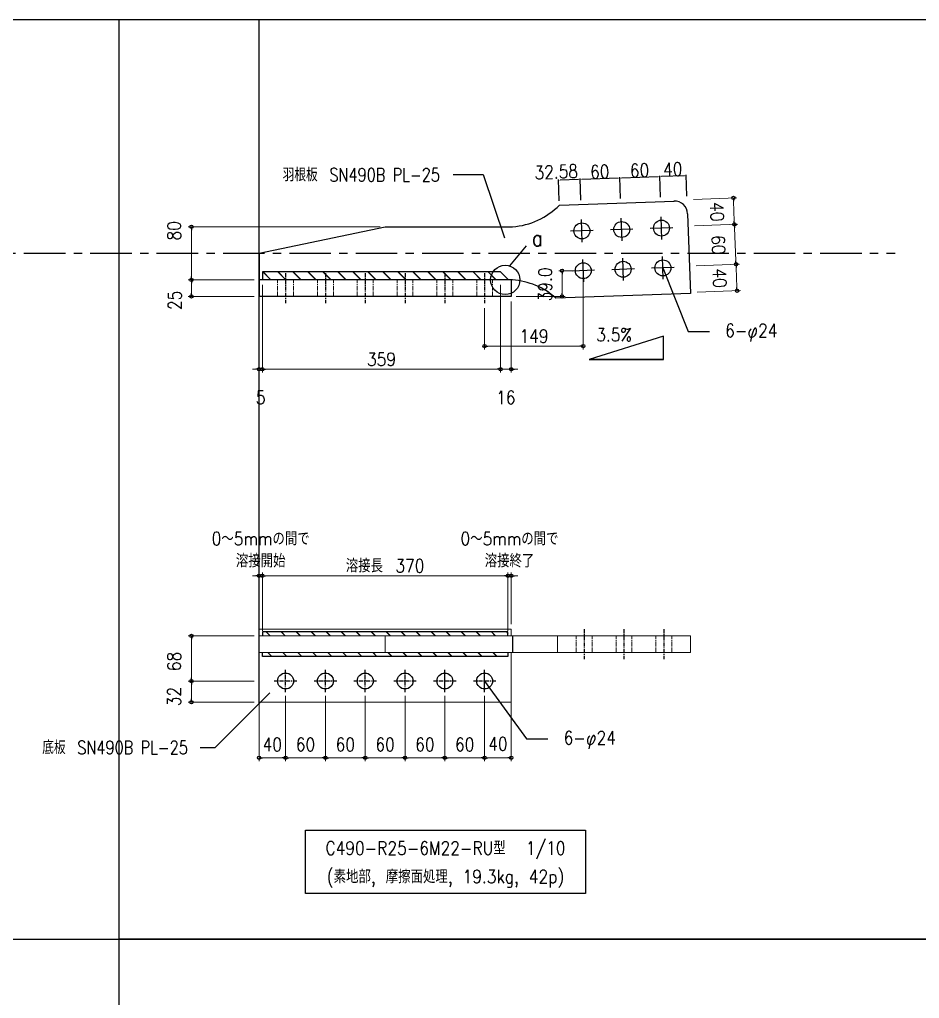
# Model space of a CAD drawing. Extents: x 89504 to 820828, y -104886 to 219894.
# Drawn here: x 812910 to 814266, y -103391 to -101916 of the extents above; entities that cross this region are included whole.
import ezdxf
from ezdxf.enums import TextEntityAlignment as Align

# ---------------------------------------------------------------- set-up
doc = ezdxf.new("R2010")
doc.units = 0
doc.header["$MEASUREMENT"] = 0
for name, pattern in [('CENTER', [2, 1.25, -0.25, 0.25, -0.25]), ('CENTER1', [10, 6.25, -1.25, 1.25, -1.25]), ('DUMMY', [0])]:
    doc.linetypes.add(name, pattern=pattern)
doc.layers.get('0').update_dxf_attribs({"color": 3, "linetype": 'CONTINUOUS'})
doc.layers.get('Defpoints').update_dxf_attribs({"linetype": 'CONTINUOUS'})
for name, color, linetype, plot in [('00_ADDL', 253, 'CONTINUOUS', False), ('_1-F_ADDL', 8, 'DUMMY', False), ('waku$0$DEF', 161, 'CONTINUOUS', False)]:
    doc.layers.add(name, color=color, linetype=linetype, plot=plot)
for name, color, linetype in [('I図面枠', 211, 'CONTINUOUS'), ('寸法', 4, 'CONTINUOUS'), ('金物', 7, 'CONTINUOUS')]:
    doc.layers.add(name, color=color, linetype=linetype)
doc.styles.add('DRACAD', font='txt', dxfattribs={"width": 0.85, "bigfont": 'extfont2'})
doc.styles.add('KANJI', font='simplex.shx', dxfattribs={"width": 0.7, "bigfont": 'extfont2.shx'})
doc.styles.add('S020', font='simplex.shx', dxfattribs={"width": 0.8, "height": 100, "bigfont": 'extfont2.shx'})
doc.styles.get("Standard").update_dxf_attribs({"font": 'arial.ttf'})
doc.dimstyles.new('ISO-25', dxfattribs={"dimtxt": 2.5, "dimasz": 2.5, "dimexe": 1.25, "dimexo": 0.625, "dimtad": 1, "dimdec": 4, "dimdsep": 46, "dimtxsty": 'Standard', "dimcen": 2.5, "dimadec": 0, "dimazin": 0, "dimtfac": 1, "dimtdec": 4, "dimtmove": 0, "dimatfit": 3, "dimfxl": 1, "dimtolj": 1, "dimtzin": 0, "dimarcsym": 0})
doc.dimstyles.new('S5', dxfattribs={"dimscale": 5, "dimtxt": 4, "dimasz": 1, "dimexe": 1, "dimexo": 1.5, "dimgap": 1, "dimtad": 1, "dimtxsty": 'KANJI', "dimblk": 'ORIGIN', "dimcen": 0, "dimclrd": 256, "dimclre": 256, "dimclrt": 256, "dimadec": 0, "dimazin": 0, "dimtfac": 1, "dimtmove": 2, "dimatfit": 2, "dimfxl": 1, "dimtolj": 2, "dimlwd": 5, "dimlwe": 5, "dimarcsym": 0})

# ---------------------------------------------------------------- blocks, each defined once
blk = doc.blocks.new('waku')
at = {"layer": 'waku$0$DEF'}
blk.add_lwpolyline([(-76102, 40666), (92098, 40666), (92098, -78134), (-76102, -78134)], close=True, dxfattribs=at)
blk = doc.blocks.new('_ORIGIN')
at = {"color": 0, "linetype": 'ByBlock'}
blk.add_line((0, 0), (-1, 0), dxfattribs=at)
blk.add_circle((0, 0), 0.5, dxfattribs=at)
blk = doc.blocks.new('*D10')
at = {"layer": 'Defpoints', "color": 0, "transparency": 16777216}
for p in [(813271.2, -102844.6), (813169.4, -102912.6), (813271.2, -102912.6)]:
    blk.add_point(p, dxfattribs=at)
at = {"layer": '寸法', "lineweight": 5, "transparency": 16777216}
for p, q in [((813263.7, -102844.6), (813164.4, -102844.6)), ((813169.4, -102849.6), (813169.4, -102907.6)), ((813263.7, -102912.6), (813164.4, -102912.6))]:
    blk.add_line(p, q, dxfattribs=at)
at = {"layer": '寸法', "lineweight": 5, "transparency": 16777216, "xscale": 5, "yscale": 5, "zscale": 5}
for p, rotation in [((813169.4, -102844.6), 90), ((813169.4, -102912.6), 270)]:
    blk.add_blockref('_ORIGIN', p, dxfattribs=dict(at, rotation=rotation))
at = {"layer": '寸法', "transparency": 16777216, "insert": (813143.2, -102883.1), "char_height": 20, "attachment_point": 5, "rotation": 90, "style": 'DRACAD'}
blk.add_mtext('\\A2;68', dxfattribs=at)
blk = doc.blocks.new('*D11')
at = {"layer": 'Defpoints', "color": 0, "transparency": 16777216}
for p in [(813271.2, -102912.6), (813169.4, -102944.6), (813271.2, -102944.6)]:
    blk.add_point(p, dxfattribs=at)
at = {"layer": '寸法', "lineweight": 5, "transparency": 16777216}
for p, q in [((813263.7, -102912.6), (813164.4, -102912.6)), ((813169.4, -102917.6), (813169.4, -102939.6)), ((813263.7, -102944.6), (813164.4, -102944.6))]:
    blk.add_line(p, q, dxfattribs=at)
at = {"layer": '寸法', "lineweight": 5, "transparency": 16777216, "xscale": 5, "yscale": 5, "zscale": 5}
for p, rotation in [((813169.4, -102912.6), 90), ((813169.4, -102944.6), 270)]:
    blk.add_blockref('_ORIGIN', p, dxfattribs=dict(at, rotation=rotation))
at = {"layer": '寸法', "transparency": 16777216, "insert": (813143.2, -102936), "char_height": 20, "attachment_point": 5, "rotation": 90, "style": 'DRACAD'}
blk.add_mtext('\\A2;32', dxfattribs=at)
blk = doc.blocks.new('*D12')
at = {"layer": 'Defpoints', "color": 0, "transparency": 16777216}
for p in [(813371.2, -102927.6), (813431.2, -102927.6), (813371.2, -103028.1)]:
    blk.add_point(p, dxfattribs=at)
at = {"layer": '寸法', "lineweight": 5, "transparency": 16777216}
for p, q in [((813371.2, -102935.1), (813371.2, -103033.1)), ((813431.2, -102935.1), (813431.2, -103033.1)), ((813426.2, -103028.1), (813376.2, -103028.1))]:
    blk.add_line(p, q, dxfattribs=at)
at = {"layer": '寸法', "lineweight": 5, "transparency": 16777216, "xscale": 5, "yscale": 5, "zscale": 5, "rotation": 180}
blk.add_blockref('_ORIGIN', (813371.2, -103028.1), dxfattribs=at)
at = {"layer": '寸法', "lineweight": 5, "transparency": 16777216, "xscale": 5, "yscale": 5, "zscale": 5}
blk.add_blockref('_ORIGIN', (813431.2, -103028.1), dxfattribs=at)
at = {"layer": '寸法', "transparency": 16777216, "insert": (813401.2, -103008.1), "char_height": 20, "attachment_point": 5, "style": 'DRACAD'}
blk.add_mtext('\\A2;60', dxfattribs=at)
blk = doc.blocks.new('*D13')
at = {"layer": 'Defpoints', "color": 0, "transparency": 16777216}
for p in [(813271.2, -102927.6), (813311.2, -102927.6), (813271.2, -103028.1)]:
    blk.add_point(p, dxfattribs=at)
at = {"layer": '寸法', "lineweight": 5, "transparency": 16777216}
for p, q in [((813271.2, -102935.1), (813271.2, -103033.1)), ((813311.2, -102935.1), (813311.2, -103033.1)), ((813306.2, -103028.1), (813276.2, -103028.1))]:
    blk.add_line(p, q, dxfattribs=at)
at = {"layer": '寸法', "lineweight": 5, "transparency": 16777216, "xscale": 5, "yscale": 5, "zscale": 5, "rotation": 180}
blk.add_blockref('_ORIGIN', (813271.2, -103028.1), dxfattribs=at)
at = {"layer": '寸法', "lineweight": 5, "transparency": 16777216, "xscale": 5, "yscale": 5, "zscale": 5}
blk.add_blockref('_ORIGIN', (813311.2, -103028.1), dxfattribs=at)
at = {"layer": '寸法', "transparency": 16777216, "insert": (813291.2, -103008.1), "char_height": 20, "attachment_point": 5, "style": 'DRACAD'}
blk.add_mtext('\\A2;40', dxfattribs=at)
blk = doc.blocks.new('*D14')
at = {"layer": 'Defpoints', "color": 0, "transparency": 16777216}
for p in [(813491.2, -102927.6), (813551.2, -102927.6), (813491.2, -103028.1)]:
    blk.add_point(p, dxfattribs=at)
at = {"layer": '寸法', "lineweight": 5, "transparency": 16777216}
for p, q in [((813491.2, -102935.1), (813491.2, -103033.1)), ((813551.2, -102935.1), (813551.2, -103033.1)), ((813546.2, -103028.1), (813496.2, -103028.1))]:
    blk.add_line(p, q, dxfattribs=at)
at = {"layer": '寸法', "lineweight": 5, "transparency": 16777216, "xscale": 5, "yscale": 5, "zscale": 5, "rotation": 180}
blk.add_blockref('_ORIGIN', (813491.2, -103028.1), dxfattribs=at)
at = {"layer": '寸法', "lineweight": 5, "transparency": 16777216, "xscale": 5, "yscale": 5, "zscale": 5}
blk.add_blockref('_ORIGIN', (813551.2, -103028.1), dxfattribs=at)
at = {"layer": '寸法', "transparency": 16777216, "insert": (813521.2, -103008.1), "char_height": 20, "attachment_point": 5, "style": 'DRACAD'}
blk.add_mtext('\\A2;60', dxfattribs=at)
blk = doc.blocks.new('*D15')
at = {"layer": 'Defpoints', "color": 0, "transparency": 16777216}
for p in [(813551.2, -102927.6), (813611.2, -102927.6), (813611.2, -103028.1)]:
    blk.add_point(p, dxfattribs=at)
at = {"layer": '寸法', "lineweight": 5, "transparency": 16777216}
for p, q in [((813551.2, -102935.1), (813551.2, -103033.1)), ((813611.2, -102935.1), (813611.2, -103033.1)), ((813556.2, -103028.1), (813606.2, -103028.1))]:
    blk.add_line(p, q, dxfattribs=at)
at = {"layer": '寸法', "lineweight": 5, "transparency": 16777216, "xscale": 5, "yscale": 5, "zscale": 5, "rotation": 180}
blk.add_blockref('_ORIGIN', (813551.2, -103028.1), dxfattribs=at)
at = {"layer": '寸法', "lineweight": 5, "transparency": 16777216, "xscale": 5, "yscale": 5, "zscale": 5}
blk.add_blockref('_ORIGIN', (813611.2, -103028.1), dxfattribs=at)
at = {"layer": '寸法', "transparency": 16777216, "insert": (813581.2, -103008.1), "char_height": 20, "attachment_point": 5, "style": 'DRACAD'}
blk.add_mtext('\\A2;60', dxfattribs=at)
blk = doc.blocks.new('*D16')
at = {"layer": 'Defpoints', "color": 0, "transparency": 16777216}
for p in [(813611.2, -102927.6), (813651.2, -102927.6), (813611.2, -103028.1)]:
    blk.add_point(p, dxfattribs=at)
at = {"layer": '寸法', "lineweight": 5, "transparency": 16777216}
for p, q in [((813611.2, -102935.1), (813611.2, -103033.1)), ((813651.2, -102935.1), (813651.2, -103033.1)), ((813646.2, -103028.1), (813616.2, -103028.1))]:
    blk.add_line(p, q, dxfattribs=at)
at = {"layer": '寸法', "lineweight": 5, "transparency": 16777216, "xscale": 5, "yscale": 5, "zscale": 5, "rotation": 180}
blk.add_blockref('_ORIGIN', (813611.2, -103028.1), dxfattribs=at)
at = {"layer": '寸法', "lineweight": 5, "transparency": 16777216, "xscale": 5, "yscale": 5, "zscale": 5}
blk.add_blockref('_ORIGIN', (813651.2, -103028.1), dxfattribs=at)
at = {"layer": '寸法', "transparency": 16777216, "insert": (813631.2, -103007.3), "char_height": 20, "attachment_point": 5, "style": 'DRACAD'}
blk.add_mtext('\\A2;40', dxfattribs=at)
blk = doc.blocks.new('*D17')
at = {"layer": 'Defpoints', "color": 0, "transparency": 16777216}
for p in [(813431.2, -102927.6), (813491.2, -102927.6), (813431.2, -103028.1)]:
    blk.add_point(p, dxfattribs=at)
at = {"layer": '寸法', "lineweight": 5, "transparency": 16777216}
for p, q in [((813431.2, -102935.1), (813431.2, -103033.1)), ((813491.2, -102935.1), (813491.2, -103033.1)), ((813486.2, -103028.1), (813436.2, -103028.1))]:
    blk.add_line(p, q, dxfattribs=at)
at = {"layer": '寸法', "lineweight": 5, "transparency": 16777216, "xscale": 5, "yscale": 5, "zscale": 5, "rotation": 180}
blk.add_blockref('_ORIGIN', (813431.2, -103028.1), dxfattribs=at)
at = {"layer": '寸法', "lineweight": 5, "transparency": 16777216, "xscale": 5, "yscale": 5, "zscale": 5}
blk.add_blockref('_ORIGIN', (813491.2, -103028.1), dxfattribs=at)
at = {"layer": '寸法', "transparency": 16777216, "insert": (813461.2, -103008.1), "char_height": 20, "attachment_point": 5, "style": 'DRACAD'}
blk.add_mtext('\\A2;60', dxfattribs=at)
blk = doc.blocks.new('*D18')
at = {"layer": 'Defpoints', "color": 0, "transparency": 16777216}
for p in [(813311.2, -102927.6), (813371.2, -102927.6), (813311.2, -103028.1)]:
    blk.add_point(p, dxfattribs=at)
at = {"layer": '寸法', "lineweight": 5, "transparency": 16777216}
for p, q in [((813311.2, -102935.1), (813311.2, -103033.1)), ((813371.2, -102935.1), (813371.2, -103033.1)), ((813366.2, -103028.1), (813316.2, -103028.1))]:
    blk.add_line(p, q, dxfattribs=at)
at = {"layer": '寸法', "lineweight": 5, "transparency": 16777216, "xscale": 5, "yscale": 5, "zscale": 5, "rotation": 180}
blk.add_blockref('_ORIGIN', (813311.2, -103028.1), dxfattribs=at)
at = {"layer": '寸法', "lineweight": 5, "transparency": 16777216, "xscale": 5, "yscale": 5, "zscale": 5}
blk.add_blockref('_ORIGIN', (813371.2, -103028.1), dxfattribs=at)
at = {"layer": '寸法', "transparency": 16777216, "insert": (813341.2, -103008.1), "char_height": 20, "attachment_point": 5, "style": 'DRACAD'}
blk.add_mtext('\\A2;60', dxfattribs=at)
blk = doc.blocks.new('*D22')
at = {"layer": 'Defpoints', "color": 0, "linetype": 'Continuous', "transparency": 16777216}
for p in [(813276.2, -102754.1), (813271.2, -102834.6), (813276.2, -102844.6)]:
    blk.add_point(p, dxfattribs=at)
at = {"layer": '寸法', "linetype": 'Continuous', "lineweight": 5, "transparency": 16777216}
for p, q in [((813271.2, -102827.1), (813271.2, -102749.1)), ((813276.2, -102837.1), (813276.2, -102749.1)), ((813266.2, -102754.1), (813261.2, -102754.1)), ((813271.2, -102754.1), (813276.2, -102754.1)), ((813281.2, -102754.1), (813286.2, -102754.1))]:
    blk.add_line(p, q, dxfattribs=at)
at = {"layer": '寸法', "linetype": 'Continuous', "lineweight": 5, "transparency": 16777216, "xscale": 5, "yscale": 5, "zscale": 5}
blk.add_blockref('_ORIGIN', (813271.2, -102754.1), dxfattribs=at)
at = {"layer": '寸法', "linetype": 'Continuous', "lineweight": 5, "transparency": 16777216, "xscale": 5, "yscale": 5, "zscale": 5, "rotation": 180}
blk.add_blockref('_ORIGIN', (813276.2, -102754.1), dxfattribs=at)
at = {"layer": '寸法', "linetype": 'Continuous', "transparency": 16777216, "insert": (813273.7, -102714.9), "char_height": 20, "attachment_point": 5, "style": 'DRACAD'}
blk.add_mtext('\\A2;0～5mmの間で\\P溶接開始', dxfattribs=at)
blk = doc.blocks.new('*D23')
at = {"layer": 'Defpoints', "color": 0, "linetype": 'Continuous', "transparency": 16777216}
for p in [(813646.2, -102754.1), (813276.2, -102844.6), (813646.2, -102844.6)]:
    blk.add_point(p, dxfattribs=at)
at = {"layer": '寸法', "linetype": 'Continuous', "lineweight": 5, "transparency": 16777216}
for p, q in [((813276.2, -102837.1), (813276.2, -102749.1)), ((813646.2, -102837.1), (813646.2, -102749.1)), ((813281.2, -102754.1), (813641.2, -102754.1))]:
    blk.add_line(p, q, dxfattribs=at)
at = {"layer": '寸法', "linetype": 'Continuous', "lineweight": 5, "transparency": 16777216, "xscale": 5, "yscale": 5, "zscale": 5, "rotation": 180}
blk.add_blockref('_ORIGIN', (813276.2, -102754.1), dxfattribs=at)
at = {"layer": '寸法', "linetype": 'Continuous', "lineweight": 5, "transparency": 16777216, "xscale": 5, "yscale": 5, "zscale": 5}
blk.add_blockref('_ORIGIN', (813646.2, -102754.1), dxfattribs=at)
at = {"layer": '寸法', "linetype": 'Continuous', "transparency": 16777216, "insert": (813461.2, -102739.1), "char_height": 20, "attachment_point": 5, "style": 'DRACAD'}
blk.add_mtext('\\A2;溶接長\u3000370', dxfattribs=at)
blk = doc.blocks.new('*D24')
at = {"layer": 'Defpoints', "color": 0, "linetype": 'Continuous', "transparency": 16777216}
for p in [(813651.2, -102754.1), (813651.2, -102834.6), (813646.2, -102844.6)]:
    blk.add_point(p, dxfattribs=at)
at = {"layer": '寸法', "linetype": 'Continuous', "lineweight": 5, "transparency": 16777216}
for p, q in [((813646.2, -102837.1), (813646.2, -102749.1)), ((813651.2, -102827.1), (813651.2, -102749.1)), ((813641.2, -102754.1), (813636.2, -102754.1)), ((813646.2, -102754.1), (813651.2, -102754.1)), ((813656.2, -102754.1), (813661.2, -102754.1))]:
    blk.add_line(p, q, dxfattribs=at)
at = {"layer": '寸法', "linetype": 'Continuous', "lineweight": 5, "transparency": 16777216, "xscale": 5, "yscale": 5, "zscale": 5}
blk.add_blockref('_ORIGIN', (813646.2, -102754.1), dxfattribs=at)
at = {"layer": '寸法', "linetype": 'Continuous', "lineweight": 5, "transparency": 16777216, "xscale": 5, "yscale": 5, "zscale": 5, "rotation": 180}
blk.add_blockref('_ORIGIN', (813651.2, -102754.1), dxfattribs=at)
at = {"layer": '寸法', "linetype": 'Continuous', "transparency": 16777216, "insert": (813648.7, -102714.9), "char_height": 20, "attachment_point": 5, "style": 'DRACAD'}
blk.add_mtext('\\A2;0～5mmの間で\\P溶接終了', dxfattribs=at)
blk = doc.blocks.new('*D153')
at = {"layer": 'Defpoints', "color": 0, "linetype": 'Continuous', "transparency": 16777216}
for p in [(813271.2, -102308.4), (813276.2, -102327.4), (813276.2, -102443.1)]:
    blk.add_point(p, dxfattribs=at)
at = {"layer": '寸法', "linetype": 'Continuous', "lineweight": 5, "transparency": 16777216}
for p, q in [((813271.2, -102315.9), (813271.2, -102448.1)), ((813276.2, -102334.9), (813276.2, -102448.1)), ((813266.2, -102443.1), (813261.2, -102443.1)), ((813271.2, -102443.1), (813276.2, -102443.1)), ((813281.2, -102443.1), (813286.2, -102443.1))]:
    blk.add_line(p, q, dxfattribs=at)
at = {"layer": '寸法', "linetype": 'Continuous', "lineweight": 5, "transparency": 16777216, "xscale": 5, "yscale": 5, "zscale": 5}
blk.add_blockref('_ORIGIN', (813271.2, -102443.1), dxfattribs=at)
at = {"layer": '寸法', "linetype": 'Continuous', "lineweight": 5, "transparency": 16777216, "xscale": 5, "yscale": 5, "zscale": 5, "rotation": 180}
blk.add_blockref('_ORIGIN', (813276.2, -102443.1), dxfattribs=at)
at = {"layer": '寸法', "linetype": 'Continuous', "transparency": 16777216, "insert": (813273.7, -102485.6), "char_height": 20, "attachment_point": 5, "style": 'DRACAD'}
blk.add_mtext('\\A2;5', dxfattribs=at)
blk = doc.blocks.new('*D154')
at = {"layer": 'Defpoints', "color": 0, "linetype": 'Continuous', "transparency": 16777216}
for p in [(813276.2, -102308.4), (813635.2, -102308.4), (813635.2, -102443.1)]:
    blk.add_point(p, dxfattribs=at)
at = {"layer": '寸法', "linetype": 'Continuous', "lineweight": 5, "transparency": 16777216}
for p, q in [((813276.2, -102315.9), (813276.2, -102448.1)), ((813635.2, -102315.9), (813635.2, -102448.1)), ((813281.2, -102443.1), (813630.2, -102443.1))]:
    blk.add_line(p, q, dxfattribs=at)
at = {"layer": '寸法', "linetype": 'Continuous', "lineweight": 5, "transparency": 16777216, "xscale": 5, "yscale": 5, "zscale": 5, "rotation": 180}
blk.add_blockref('_ORIGIN', (813276.2, -102443.1), dxfattribs=at)
at = {"layer": '寸法', "linetype": 'Continuous', "lineweight": 5, "transparency": 16777216, "xscale": 5, "yscale": 5, "zscale": 5}
blk.add_blockref('_ORIGIN', (813635.2, -102443.1), dxfattribs=at)
at = {"layer": '寸法', "linetype": 'Continuous', "transparency": 16777216, "insert": (813455.7, -102428.1), "char_height": 20, "attachment_point": 5, "style": 'DRACAD'}
blk.add_mtext('\\A2;359', dxfattribs=at)
blk = doc.blocks.new('*D155')
at = {"layer": 'Defpoints', "color": 0, "linetype": 'Continuous', "transparency": 16777216}
for p in [(813635.2, -102308.4), (813651.2, -102333.4), (813651.2, -102443.1)]:
    blk.add_point(p, dxfattribs=at)
at = {"layer": '寸法', "linetype": 'Continuous', "lineweight": 5, "transparency": 16777216}
for p, q in [((813635.2, -102315.9), (813635.2, -102448.1)), ((813651.2, -102340.9), (813651.2, -102448.1)), ((813630.2, -102443.1), (813625.2, -102443.1)), ((813635.2, -102443.1), (813651.2, -102443.1)), ((813656.2, -102443.1), (813661.2, -102443.1))]:
    blk.add_line(p, q, dxfattribs=at)
at = {"layer": '寸法', "linetype": 'Continuous', "lineweight": 5, "transparency": 16777216, "xscale": 5, "yscale": 5, "zscale": 5}
blk.add_blockref('_ORIGIN', (813635.2, -102443.1), dxfattribs=at)
at = {"layer": '寸法', "linetype": 'Continuous', "lineweight": 5, "transparency": 16777216, "xscale": 5, "yscale": 5, "zscale": 5, "rotation": 180}
blk.add_blockref('_ORIGIN', (813651.2, -102443.1), dxfattribs=at)
at = {"layer": '寸法', "linetype": 'Continuous', "transparency": 16777216, "insert": (813643.2, -102485.6), "char_height": 20, "attachment_point": 5, "style": 'DRACAD'}
blk.add_mtext('\\A2;16', dxfattribs=at)
blk = doc.blocks.new('*D156')
at = {"layer": 'Defpoints', "color": 0, "transparency": 16777216}
for p in [(813759.9, -102294.6), (813611.2, -102343.4), (813611.2, -102408.1)]:
    blk.add_point(p, dxfattribs=at)
at = {"layer": '寸法', "lineweight": 5, "transparency": 16777216}
for p, q in [((813759.9, -102302.1), (813759.9, -102413.1)), ((813611.2, -102350.9), (813611.2, -102413.1)), ((813754.9, -102408.1), (813616.2, -102408.1))]:
    blk.add_line(p, q, dxfattribs=at)
at = {"layer": '寸法', "lineweight": 5, "transparency": 16777216, "xscale": 5, "yscale": 5, "zscale": 5, "rotation": 180}
blk.add_blockref('_ORIGIN', (813611.2, -102408.1), dxfattribs=at)
at = {"layer": '寸法', "lineweight": 5, "transparency": 16777216, "xscale": 5, "yscale": 5, "zscale": 5}
blk.add_blockref('_ORIGIN', (813759.9, -102408.1), dxfattribs=at)
at = {"layer": '寸法', "transparency": 16777216, "insert": (813685.6, -102393.1), "char_height": 20, "attachment_point": 5, "style": 'DRACAD'}
blk.add_mtext('\\A2;149', dxfattribs=at)
blk = doc.blocks.new('*D157')
at = {"layer": 'Defpoints', "color": 0, "transparency": 16777216}
for p in [(813759.9, -102294.6), (813651.2, -102333.4), (813727.8, -102333.4)]:
    blk.add_point(p, dxfattribs=at)
at = {"layer": '寸法', "lineweight": 5, "transparency": 16777216}
for p, q in [((813752.4, -102294.6), (813722.8, -102294.6)), ((813727.8, -102299.6), (813727.8, -102328.4)), ((813658.7, -102333.4), (813732.8, -102333.4))]:
    blk.add_line(p, q, dxfattribs=at)
at = {"layer": '寸法', "lineweight": 5, "transparency": 16777216, "xscale": 5, "yscale": 5, "zscale": 5}
for p, rotation in [((813727.8, -102294.6), 90), ((813727.8, -102333.4), 270)]:
    blk.add_blockref('_ORIGIN', p, dxfattribs=dict(at, rotation=rotation))
at = {"layer": '寸法', "transparency": 16777216, "insert": (813702.4, -102315.2), "char_height": 20, "attachment_point": 5, "rotation": 90, "style": 'DRACAD'}
blk.add_mtext('\\A2;39.0', dxfattribs=at)
blk = doc.blocks.new('*D158')
at = {"layer": 'Defpoints', "color": 0, "transparency": 16777216}
for p in [(813169.4, -102228.4), (813461.2, -102228.4), (813271.2, -102308.4)]:
    blk.add_point(p, dxfattribs=at)
at = {"layer": '寸法', "lineweight": 5, "transparency": 16777216}
for p, q in [((813453.7, -102228.4), (813164.4, -102228.4)), ((813169.4, -102303.4), (813169.4, -102233.4)), ((813263.7, -102308.4), (813164.4, -102308.4))]:
    blk.add_line(p, q, dxfattribs=at)
at = {"layer": '寸法', "lineweight": 5, "transparency": 16777216, "xscale": 5, "yscale": 5, "zscale": 5}
for p, rotation in [((813169.4, -102228.4), 90), ((813169.4, -102308.4), 270)]:
    blk.add_blockref('_ORIGIN', p, dxfattribs=dict(at, rotation=rotation))
at = {"layer": '寸法', "transparency": 16777216, "insert": (813143.2, -102234.5), "char_height": 20, "attachment_point": 5, "rotation": 90, "style": 'DRACAD'}
blk.add_mtext('\\A2;80', dxfattribs=at)
blk = doc.blocks.new('*D159')
at = {"layer": 'Defpoints', "color": 0, "transparency": 16777216}
for p in [(813169.4, -102308.4), (813271.2, -102308.4), (813271.2, -102333.4)]:
    blk.add_point(p, dxfattribs=at)
at = {"layer": '寸法', "lineweight": 5, "transparency": 16777216}
for p, q in [((813263.7, -102308.4), (813164.4, -102308.4)), ((813169.4, -102328.4), (813169.4, -102313.4)), ((813263.7, -102333.4), (813164.4, -102333.4))]:
    blk.add_line(p, q, dxfattribs=at)
at = {"layer": '寸法', "lineweight": 5, "transparency": 16777216, "xscale": 5, "yscale": 5, "zscale": 5}
for p, rotation in [((813169.4, -102308.4), 90), ((813169.4, -102333.4), 270)]:
    blk.add_blockref('_ORIGIN', p, dxfattribs=dict(at, rotation=rotation))
at = {"layer": '寸法', "transparency": 16777216, "insert": (813144.4, -102339.2), "char_height": 20, "attachment_point": 5, "rotation": 90, "style": 'DRACAD'}
blk.add_mtext('\\A2;25', dxfattribs=at)
blk = doc.blocks.new('*D160')
at = {"layer": 'Defpoints', "color": 0, "transparency": 16777216}
for p in [(813918.5, -102187.6), (813920.1, -102227.5), (813987.7, -102224.9)]:
    blk.add_point(p, dxfattribs=at)
at = {"layer": '寸法', "lineweight": 5, "transparency": 16777216}
for p, q in [((813926, -102187.3), (813991.1, -102184.7)), ((813986.3, -102189.9), (813987.5, -102219.9)), ((813927.6, -102227.2), (813992.7, -102224.7))]:
    blk.add_line(p, q, dxfattribs=at)
at = {"layer": '寸法', "lineweight": 5, "transparency": 16777216, "xscale": 5, "yscale": 5, "zscale": 5}
for p, rotation in [((813986.1, -102184.9), 92.26815402810485), ((813987.7, -102224.9), 272.2681540281048)]:
    blk.add_blockref('_ORIGIN', p, dxfattribs=dict(at, rotation=rotation))
at = {"layer": '寸法', "transparency": 16777216, "insert": (813961.5, -102205.9), "char_height": 20, "attachment_point": 5, "rotation": 272.2682, "style": 'DRACAD'}
blk.add_mtext('\\A2;40', dxfattribs=at)
blk = doc.blocks.new('*D161')
at = {"layer": 'Defpoints', "color": 0, "transparency": 16777216}
for p in [(813922.5, -102287.5), (813991.6, -102324.8), (813924, -102327.5)]:
    blk.add_point(p, dxfattribs=at)
at = {"layer": '寸法', "lineweight": 5, "transparency": 16777216}
for p, q in [((813930, -102287.2), (813995.1, -102284.6)), ((813990.3, -102289.8), (813991.4, -102319.8)), ((813931.5, -102327.2), (813996.6, -102324.6))]:
    blk.add_line(p, q, dxfattribs=at)
at = {"layer": '寸法', "lineweight": 5, "transparency": 16777216, "xscale": 5, "yscale": 5, "zscale": 5}
for p, rotation in [((813990.1, -102284.8), 92.26815402810485), ((813991.6, -102324.8), 272.2681540281048)]:
    blk.add_blockref('_ORIGIN', p, dxfattribs=dict(at, rotation=rotation))
at = {"layer": '寸法', "transparency": 16777216, "insert": (813965.5, -102305.8), "char_height": 20, "attachment_point": 5, "rotation": 272.2682, "style": 'DRACAD'}
blk.add_mtext('\\A2;40', dxfattribs=at)
blk = doc.blocks.new('*D166')
at = {"layer": 'Defpoints', "color": 0, "transparency": 16777216}
for p in [(813920.1, -102227.5), (813922.5, -102287.5), (813990.1, -102284.8)]:
    blk.add_point(p, dxfattribs=at)
at = {"layer": '寸法', "lineweight": 5, "transparency": 16777216}
for p, q in [((813927.6, -102227.2), (813992.7, -102224.7)), ((813987.9, -102229.9), (813989.9, -102279.8)), ((813930, -102287.2), (813995.1, -102284.6))]:
    blk.add_line(p, q, dxfattribs=at)
at = {"layer": '寸法', "lineweight": 5, "transparency": 16777216, "xscale": 5, "yscale": 5, "zscale": 5}
for p, rotation in [((813987.7, -102224.9), 92.26815402810485), ((813990.1, -102284.8), 272.2681540281048)]:
    blk.add_blockref('_ORIGIN', p, dxfattribs=dict(at, rotation=rotation))
at = {"layer": '寸法', "transparency": 16777216, "insert": (813963.6, -102255.6), "char_height": 20, "attachment_point": 5, "rotation": 272.2682, "style": 'DRACAD'}
blk.add_mtext('\\A2;60', dxfattribs=at)
blk = doc.blocks.new('*D189')
at = {"layer": 'Defpoints', "color": 0, "transparency": 16777216}
for p in [(813875, -102153.1), (813876.3, -102189), (813916.3, -102187.6)]:
    blk.add_point(p, dxfattribs=at)
at = {"layer": '寸法', "color": 0, "lineweight": -2, "transparency": 16777216}
for p, q in [((813876.1, -102184), (813875, -102151.8)), ((813912.5, -102151.8), (813877.5, -102153)), ((813916.1, -102182.6), (813915, -102150.4))]:
    blk.add_line(p, q, dxfattribs=at)
at = {"layer": '寸法', "color": 0, "transparency": 16777216}
for points in [[(813877.5, -102152.6), (813877.6, -102153.4), (813875, -102153.1)], [(813912.5, -102151.3), (813912.5, -102152.2), (813915, -102151.7)]]:
    blk.add_solid(points, dxfattribs=at)
at = {"layer": '寸法', "color": 0, "transparency": 16777216, "insert": (813894.7, -102141.8), "char_height": 20, "attachment_point": 5, "rotation": 2.0307, "style": 'DRACAD'}
blk.add_mtext('\\A1;40', dxfattribs=at)
blk = doc.blocks.new('*D186')
at = {"layer": 'Defpoints', "color": 0, "transparency": 16777216}
for p in [(813815.1, -102155.2), (813816.4, -102191.1), (813876.3, -102189)]:
    blk.add_point(p, dxfattribs=at)
at = {"layer": '寸法', "color": 0, "lineweight": -2, "transparency": 16777216}
for p, q in [((813816.2, -102186.1), (813815, -102154)), ((813872.5, -102153.2), (813817.6, -102155.1)), ((813876.1, -102184), (813875, -102151.9))]:
    blk.add_line(p, q, dxfattribs=at)
at = {"layer": '寸法', "color": 0, "transparency": 16777216}
for points in [[(813817.6, -102154.7), (813817.6, -102155.5), (813815.1, -102155.2)], [(813872.5, -102152.8), (813872.6, -102153.6), (813875, -102153.1)]]:
    blk.add_solid(points, dxfattribs=at)
at = {"layer": '寸法', "color": 0, "transparency": 16777216, "insert": (813844.7, -102143.5), "char_height": 20, "attachment_point": 5, "rotation": 2.0205, "style": 'DRACAD'}
blk.add_mtext('\\A1;60', dxfattribs=at)
blk = doc.blocks.new('*D187')
at = {"layer": 'Defpoints', "color": 0, "transparency": 16777216}
for p in [(813755.1, -102157.3), (813816.3, -102191.1), (813756.4, -102193.2)]:
    blk.add_point(p, dxfattribs=at)
at = {"layer": '寸法', "color": 0, "lineweight": -2, "transparency": 16777216}
for p, q in [((813756.2, -102188.2), (813755.1, -102156.1)), ((813812.6, -102155.3), (813757.6, -102157.2)), ((813816.2, -102186.1), (813815, -102153.9))]:
    blk.add_line(p, q, dxfattribs=at)
at = {"layer": '寸法', "color": 0, "transparency": 16777216}
for points in [[(813757.6, -102156.8), (813757.6, -102157.6), (813755.1, -102157.3)], [(813812.6, -102154.9), (813812.6, -102155.7), (813815.1, -102155.2)]]:
    blk.add_solid(points, dxfattribs=at)
at = {"layer": '寸法', "color": 0, "transparency": 16777216, "insert": (813784.7, -102145.6), "char_height": 20, "attachment_point": 5, "rotation": 2.0205, "style": 'DRACAD'}
blk.add_mtext('\\A1;60', dxfattribs=at)
blk = doc.blocks.new('*D188')
at = {"layer": 'Defpoints', "color": 0, "transparency": 16777216}
for p in [(813722.6, -102158.4), (813723.8, -102194.3), (813756.4, -102193.2)]:
    blk.add_point(p, dxfattribs=at)
at = {"layer": '寸法', "color": 0, "lineweight": -2, "transparency": 16777216}
for p, q in [((813723.7, -102189.3), (813722.5, -102157.2)), ((813752.6, -102157.4), (813725.1, -102158.3)), ((813756.2, -102188.2), (813755.1, -102156))]:
    blk.add_line(p, q, dxfattribs=at)
at = {"layer": '寸法', "color": 0, "transparency": 16777216}
for points in [[(813725.1, -102157.9), (813725.1, -102158.8), (813722.6, -102158.4)], [(813752.6, -102157), (813752.7, -102157.8), (813755.1, -102157.3)]]:
    blk.add_solid(points, dxfattribs=at)
at = {"layer": '寸法', "color": 0, "transparency": 16777216, "insert": (813719.1, -102145.7), "char_height": 20, "attachment_point": 5, "rotation": 1.996, "style": 'DRACAD'}
blk.add_mtext('\\A1;32.58', dxfattribs=at)

msp = doc.modelspace()

# ---------------------------------------------------------------- hatches: boundary and pattern name
at = {"layer": '金物', "ltscale": 6}
h = msp.add_hatch(dxfattribs=at)
h.set_pattern_fill('JIS_LC_20', color=256, scale=0.8, angle=90)
h.set_pattern_definition([(135, (811367.216, -105387.432), (-11.31371, -11.31371), []), (135, (811367.216, -105387.112), (-11.31371, -11.31371), [])])
h.paths.add_polyline_path([(813455.21647, -102308.43157), (813276.21647, -102308.43157), (813276.21647, -102296.43157), (813455.21647, -102296.43157)])
h.paths.add_polyline_path([(813635.21647, -102308.43157), (813455.21647, -102308.43157), (813455.21647, -102296.43157), (813635.21647, -102296.43157)])
h.paths.add_polyline_path([(813633.21647, -102308.43157), (813635.21647, -102302.43157)], flags=17)
h = msp.add_hatch(dxfattribs=at)
h.set_pattern_fill('JIS_LC_20', color=256, scale=0.8, angle=90)
h.set_pattern_definition([(135, (811366.216, -105923.574), (-11.31371, -11.31371), []), (135, (811366.216, -105923.254), (-11.31371, -11.31371), [])])
h.paths.add_polyline_path([(813454.21647, -102844.57408), (813276.21647, -102844.57408), (813276.21647, -102838.57408), (813454.21647, -102838.57408)])
h.paths.add_polyline_path([(813637.21647, -102844.57408), (813454.21647, -102844.57408), (813454.21647, -102838.57408), (813637.21647, -102838.57408)])
h.paths.add_polyline_path([(813646.21647, -102844.57408), (813637.21647, -102844.57408), (813637.21647, -102838.57408), (813646.21647, -102838.57408)])
h = msp.add_hatch(dxfattribs=at)
h.set_pattern_fill('JIS_LC_20', color=256, scale=0.8, angle=90)
h.set_pattern_definition([(135, (811366.216, -105929.574), (-11.31371, -11.31371), []), (135, (811366.216, -105929.254), (-11.31371, -11.31371), [])])
h.paths.add_polyline_path([(813454.21647, -102869.57408), (813276.21647, -102869.57408), (813276.21647, -102875.57408), (813454.21647, -102875.57408)])
h.paths.add_polyline_path([(813637.21647, -102869.57408), (813454.21647, -102869.57408), (813454.21647, -102875.57408), (813637.21647, -102875.57408)])
h.paths.add_polyline_path([(813646.21647, -102869.57408), (813637.21647, -102869.57408), (813637.21647, -102875.57408), (813646.21647, -102875.57408)])

# ---------------------------------------------------------------- linework, layer by layer
at = {"layer": '00_ADDL'}
msp.add_line((813271.21647, -102946.5074), (813271.21647, -101916.41828), dxfattribs=at)
at = {"layer": '_1-F_ADDL'}
msp.add_line((811417.5901, -103301.41828), (815622.5901, -103301.41828), dxfattribs=at)
for points in [[(813060.29448, -101916.41828), (815111.66776, -101916.41828), (815111.66776, -103301.41828), (813060.29448, -103301.41828)], [(813060.29448, -103301.41828), (815111.66776, -103301.41828), (815111.66776, -104686.41828), (813060.29448, -104686.41828)]]:
    msp.add_lwpolyline(points, close=True, dxfattribs=at)
at = {"layer": '寸法'}
for p, q in [((813563.65247, -102149.5332), (813609.15314, -102149.5332)), ((813609.15314, -102149.5332), (813641.27105, -102245.14518)), ((813758.4273, -102251.64015), (813757.24072, -102217.66086)), ((813818.39075, -102249.54618), (813817.20417, -102215.56689)), ((813878.3542, -102247.45221), (813877.16762, -102213.47292)), ((813774.82365, -102234.05721), (813740.84436, -102235.24379)), ((813834.7871, -102231.96324), (813800.80781, -102233.14982)), ((813894.75055, -102229.86927), (813860.77126, -102231.05585)), ((813760.52127, -102311.6036), (813759.33469, -102277.62431)), ((813820.48472, -102309.50963), (813819.29814, -102275.53034)), ((813880.44817, -102307.41566), (813879.26159, -102273.43637)), ((813776.91762, -102294.02066), (813742.93833, -102295.20724)), ((813836.88107, -102291.92669), (813802.90178, -102293.11327)), ((813896.84452, -102289.83272), (813862.86523, -102291.0193)), ((813879.85488, -102290.42601), (813917.92758, -102386.43848)), ((813917.92758, -102386.43848), (813950.07497, -102386.43848)), ((813611.21647, -102912.57408), (813674.48694, -102999.75)), ((813205.30396, -103012.7931), (813287.30994, -102930.32281)), ((813674.48694, -102999.75), (813706.63433, -102999.75)), ((813182.55362, -103012.7931), (813205.30396, -103012.7931))]:
    msp.add_line(p, q, dxfattribs=at)
at = {"layer": '寸法', "ltscale": 4}
msp.add_line((813649.32244, -102287.53466), (813674.35935, -102257.1475), dxfattribs=at)
at = {"layer": '寸法', "linetype": 'CENTER1', "ltscale": 10}
msp.add_line((811816.92787, -102268.43157), (814230.10203, -102268.43157), dxfattribs=at)
at = {"layer": '寸法', "linetype": 'CENTER1'}
for p, q in [((813311.21647, -102298.43157), (813311.21647, -102343.43157)), ((813371.21647, -102298.43157), (813371.21647, -102343.43157)), ((813431.21647, -102298.43157), (813431.21647, -102343.43157)), ((813491.21647, -102298.43157), (813491.21647, -102343.43157)), ((813551.21647, -102298.43157), (813551.21647, -102343.43157)), ((813611.21647, -102298.43157), (813611.21647, -102343.43157)), ((813761.21647, -102834.57408), (813761.21647, -102879.57408)), ((813821.21647, -102834.57408), (813821.21647, -102879.57408)), ((813881.21647, -102834.57408), (813881.21647, -102879.57408)), ((813311.21647, -102929.57408), (813311.21647, -102895.57408)), ((813371.21647, -102929.57408), (813371.21647, -102895.57408)), ((813431.21647, -102929.57408), (813431.21647, -102895.57408)), ((813491.21647, -102929.57408), (813491.21647, -102895.57408)), ((813328.21647, -102912.57408), (813294.21647, -102912.57408)), ((813388.21647, -102912.57408), (813354.21647, -102912.57408)), ((813448.21647, -102912.57408), (813414.21647, -102912.57408)), ((813508.21647, -102912.57408), (813474.21647, -102912.57408)), ((813568.21647, -102912.57408), (813534.21647, -102912.57408)), ((813628.21647, -102912.57408), (813594.21647, -102912.57408))]:
    msp.add_line(p, q, dxfattribs=at)
at = {"layer": '寸法', "linetype": 'Continuous'}
for p, q in [((813880.66251, -102393.22645), (813768.6789, -102428.27018)), ((813880.66251, -102428.27018), (813880.66251, -102393.22645)), ((813880.66251, -102428.27018), (813768.6789, -102428.27018)), ((813768.6789, -102428.27018), (813880.66251, -102428.27018))]:
    msp.add_line(p, q, dxfattribs=at)
at = {"layer": '寸法', "linetype": 'CENTER1', "ltscale": 0.3}
for p, q in [((813551.21647, -102929.57408), (813551.21647, -102895.57408)), ((813611.21647, -102929.57408), (813611.21647, -102895.57408))]:
    msp.add_line(p, q, dxfattribs=at)
at = {"layer": '寸法'}
msp.add_lwpolyline([(813341.16369, -103137.06701), (813763.24094, -103137.06701), (813763.24094, -103232.36383), (813341.16369, -103232.36383)], close=True, dxfattribs=at)
at = {"layer": '寸法', "linetype": 'Continuous'}
msp.add_circle((813642.31647, -102308.43157), 22.04007, dxfattribs=at)
at = {"layer": '金物'}
for p, q in [((813723.88016, -102195.81178), (813897.05073, -102189.77676)), ((813897.05073, -102189.77676), (813897.05073, -102189.77676)), ((813917.03855, -102209.07877), (813921.22649, -102329.00566)), ((813271.21647, -102268.43157), (813461.21647, -102228.43157)), ((813271.21647, -102268.43157), (813461.21647, -102228.43157)), ((813271.21647, -102268.43157), (813461.21647, -102228.43157)), ((813271.21647, -102268.43157), (813461.21647, -102228.43157)), ((813461.21647, -102228.43157), (813461.21647, -102228.43157)), ((813461.21647, -102228.43157), (813653.21647, -102228.43157)), ((813461.21647, -102228.43157), (813461.21647, -102228.43157)), ((813461.21647, -102228.43157), (813653.21647, -102228.43157)), ((813461.21647, -102228.43157), (813461.21647, -102228.43157)), ((813461.21647, -102228.43157), (813653.21647, -102228.43157)), ((813271.21647, -102268.43157), (813271.21647, -102333.43157)), ((813271.21647, -102333.43157), (813271.21647, -102268.43157)), ((813271.21647, -102268.43157), (813271.21647, -102268.43157)), ((813271.21647, -102268.43157), (813271.21647, -102268.43157)), ((813271.21647, -102268.43157), (813271.21647, -102333.43157)), ((813272.52589, -102293.20163), (813272.52589, -102293.20163)), ((813653.21647, -102308.43157), (813271.21647, -102308.43157)), ((813653.21647, -102308.43157), (813271.21647, -102308.43157)), ((813271.21647, -102308.43157), (813271.21647, -102308.43157)), ((813653.21647, -102308.43157), (813271.21647, -102308.43157)), ((813271.21647, -102308.43157), (813271.21647, -102308.43157)), ((813635.21647, -102296.43157), (813276.21647, -102296.43157)), ((813651.21647, -102308.43157), (813651.21647, -102333.43157)), ((813651.21647, -102308.43157), (813651.21647, -102308.43157)), ((813651.21647, -102308.43157), (813651.21647, -102333.43157)), ((813651.21647, -102308.43157), (813651.21647, -102333.43157)), ((813271.5226, -102318.18149), (813271.5226, -102318.18149)), ((813651.21647, -102333.43157), (813271.21647, -102333.43157)), ((813651.21647, -102333.43157), (813271.21647, -102333.43157)), ((813271.21647, -102333.43157), (813271.21647, -102333.43157)), ((813651.21647, -102333.43157), (813271.21647, -102333.43157)), ((813271.21647, -102333.43157), (813271.21647, -102333.43157)), ((813651.21647, -102333.43157), (813651.21647, -102333.43157)), ((813651.21647, -102333.43157), (813651.21647, -102333.43157)), ((813651.21647, -102333.43157), (813651.21647, -102333.43157)), ((813651.21647, -102333.43157), (813651.21647, -102333.43157)), ((813651.21647, -102333.43157), (813651.21647, -102333.43157)), ((813921.22649, -102329.00566), (813718.66262, -102336.07935)), ((813921.19961, -102327.59196), (813921.19961, -102327.59196)), ((813921.22649, -102329.00566), (813921.22649, -102329.00566)), ((813646.21647, -102838.57408), (813276.21647, -102838.57408)), ((813646.21647, -102844.57408), (813646.21647, -102838.57408)), ((813646.21647, -102869.57408), (813646.21647, -102875.57408)), ((813646.21647, -102875.57408), (813276.21647, -102875.57408))]:
    msp.add_line(p, q, dxfattribs=at)
at = {"layer": '金物', "lineweight": 18}
for p, q in [((813653.21647, -102228.43157), (813461.21647, -102228.43157)), ((813271.21647, -102268.43157), (813271.21647, -102308.43157)), ((813271.21647, -102308.43157), (813271.21647, -102333.43157)), ((813653.21647, -102308.43157), (813271.21647, -102308.43157)), ((813651.21647, -102333.43157), (813651.21647, -102308.43157)), ((813271.21647, -102333.43157), (813651.21647, -102333.43157)), ((813271.21647, -102834.57408), (813271.21647, -102927.57408)), ((813651.21647, -102834.57408), (813271.21647, -102834.57408)), ((813651.21647, -102834.57408), (813271.21647, -102834.57408)), ((813271.21647, -102834.57408), (813271.21647, -102944.57408)), ((813651.21647, -102844.57408), (813651.21647, -102834.57408)), ((813271.21647, -102844.57408), (813921.21647, -102844.57408)), ((813461.21647, -102844.57408), (813461.21647, -102869.57408)), ((813461.21647, -102844.57408), (813461.21647, -102866.57408)), ((813461.21647, -102844.57408), (813461.21647, -102866.57408)), ((813461.21647, -102844.57408), (813461.21647, -102863.57408)), ((813721.21647, -102869.57408), (813721.21647, -102844.57408)), ((813921.21647, -102869.57408), (813921.21647, -102844.57408)), ((813921.21647, -102869.57408), (813271.21647, -102869.57408)), ((813651.21647, -102927.57408), (813651.21647, -102869.57408)), ((813651.21647, -102944.57408), (813651.21647, -102872.57408)), ((813271.21647, -102944.57408), (813651.21647, -102944.57408))]:
    msp.add_line(p, q, dxfattribs=at)
at = {"layer": '金物', "linetype": 'Continuous'}
for p, q in [((813276.21647, -102296.43157), (813276.21647, -102308.43157)), ((813635.21647, -102296.43157), (813647.21647, -102308.43157)), ((813276.21647, -102838.57408), (813276.21647, -102844.57408)), ((813276.21647, -102875.57408), (813276.21647, -102869.57408))]:
    msp.add_line(p, q, dxfattribs=at)
at = {"layer": '金物', "linetype": 'CENTER1', "lineweight": 18}
for p, q in [((813299.21647, -102333.43157), (813299.21647, -102308.43157)), ((813323.21647, -102333.43157), (813323.21647, -102308.43157)), ((813359.21647, -102333.43157), (813359.21647, -102308.43157)), ((813383.21647, -102333.43157), (813383.21647, -102308.43157)), ((813419.21647, -102333.43157), (813419.21647, -102308.43157)), ((813443.21647, -102333.43157), (813443.21647, -102308.43157)), ((813479.21647, -102333.43157), (813479.21647, -102308.43157)), ((813503.21647, -102333.43157), (813503.21647, -102308.43157)), ((813539.21647, -102333.43157), (813539.21647, -102308.43157)), ((813563.21647, -102333.43157), (813563.21647, -102308.43157)), ((813599.21647, -102333.43157), (813599.21647, -102308.43157)), ((813623.21647, -102333.43157), (813623.21647, -102308.43157))]:
    msp.add_line(p, q, dxfattribs=at)
at = {"layer": '金物', "ltscale": 2}
msp.add_line((813653.21647, -102844.57408), (813653.21647, -102869.57408), dxfattribs=at)
at = {"layer": '金物', "linetype": 'CENTER', "lineweight": 18, "ltscale": 5}
for p, q in [((813749.21647, -102869.57408), (813749.21647, -102844.57408)), ((813773.21647, -102869.57408), (813773.21647, -102844.57408)), ((813809.21647, -102869.57408), (813809.21647, -102844.57408)), ((813833.21647, -102869.57408), (813833.21647, -102844.57408)), ((813869.21647, -102869.57408), (813869.21647, -102844.57408)), ((813893.21647, -102869.57408), (813893.21647, -102844.57408))]:
    msp.add_line(p, q, dxfattribs=at)
at = {"layer": '金物'}
for centre in [(813817.79746, -102232.55653), (813877.76091, -102230.46256), (813757.83401, -102234.6505), (813819.89143, -102292.51998), (813879.85488, -102290.42601), (813759.92798, -102294.61395)]:
    msp.add_circle(centre, 12, dxfattribs=at)
at = {"layer": '金物', "ltscale": 2.5}
for centre in [(813311.21647, -102912.57408), (813371.21647, -102912.57408), (813431.21647, -102912.57408), (813491.21647, -102912.57408), (813551.21647, -102912.57408), (813611.21647, -102912.57408)]:
    msp.add_circle(centre, 12, dxfattribs=at)
at = {"layer": '金物'}
msp.add_arc((813897.05073, -102209.77676), 20, 2, 92, dxfattribs=at)
at = {"layer": '金物', "ltscale": 2}
for centre, start, end in [((813645.42655, -102118.70775), 274.06094121, 315.4970715), ((813645.42655, -102418.1554), 48.25761527, 85.93905879)]:
    msp.add_arc(centre, 110, start, end, dxfattribs=at)

# ---------------------------------------------------------------- block references
at = {"layer": 'I図面枠', "xscale": 0.025, "yscale": 0.025, "zscale": 0.025}
msp.add_blockref('waku', (813320.15095, -102933.07418), dxfattribs=at)

# ---------------------------------------------------------------- texts
at = {"layer": '寸法', "style": 'S020', "width": 0.8}
for s, p in [('羽根板\u3000SN490B PL-25', (813425.32281, -102150.08697)), ('底板\u3000SN490B PL-25', (813054.25428, -103012.66696))]:
    msp.add_text(s, height=20, dxfattribs=at).set_placement(p, align=Align.MIDDLE_CENTER)
at = {"layer": '寸法', "ltscale": 4, "style": 'DRACAD', "width": 0.85}
msp.add_text('a', height=24, dxfattribs=at).set_placement((813699.10359, -102245.6476), align=Align.MIDDLE_RIGHT)
at = {"layer": '寸法', "linetype": 'Continuous', "lineweight": -3, "style": 'DRACAD', "width": 0.85}
msp.add_text('C490-R25-6M22-RU型  1/10', height=20, dxfattribs=at).set_placement((813552.20231, -103164.16722), align=Align.MIDDLE_CENTER)
msp.add_text('(素地部, 摩擦面処理, 19.3kg, 42p)', height=20, dxfattribs=at).set_placement((813552.20231, -103208.53962), align=Align.MIDDLE)
at = {"layer": '寸法', "char_height": 20, "width": 98.9799312, "attachment_point": 3, "style": 'DRACAD'}
for s, insert in [('3.5%', (813833.3323, -102380.96534)), ('6-φ24', (814052.46189, -102374.71515)), ('6-φ24', (813809.02124, -102988.02667))]:
    msp.add_mtext(s, dxfattribs=dict(at, insert=insert))

# ---------------------------------------------------------------- dimensions: what is measured, and where the dimension line sits
at = {"layer": '寸法'}
for base, p1, p2, angle, dimstyle, override, picture, middle, dimtype in [((813722.57733, -102158.43115), (813756.38572, -102193.17691), (813723.82777, -102194.31156), 181.99596061, 'ISO-25', {"dimtxt": 20, "dimexo": 5, "dimdec": 2, "dimtxsty": 'DRACAD', "dimtmove": 2}, '*D188', (813719.14815, -102145.68372), 161), ((813987.68489, -102224.85635), (813918.501, -102187.56518), (813920.08406, -102227.53384), 92.26815403, 'S5', {"dimtxsty": 'DRACAD'}, '*D160', (813961.50739, -102205.87749), 160), ((813169.40858, -102228.43157), (813271.21647, -102308.43157), (813461.21647, -102228.43157), 270, 'S5', {"dimtxsty": 'DRACAD'}, '*D158', (813143.15858, -102234.50461), 160), ((813990.05948, -102284.80934), (813920.08406, -102227.53384), (813922.45865, -102287.48684), 92.26815403, 'S5', {"dimtxsty": 'DRACAD'}, '*D166', (813963.56188, -102255.57354), 160), ((813991.64253, -102324.778), (813922.45865, -102287.48684), (813924.0417, -102327.4555), 92.26815403, 'S5', {"dimtxsty": 'DRACAD'}, '*D161', (813965.46503, -102305.79914), 160), ((813169.40858, -102308.43157), (813271.21647, -102333.43157), (813271.21647, -102308.43157), 270, 'S5', {"dimtxsty": 'DRACAD'}, '*D159', (813144.40858, -102339.18734), 160), ((813169.40858, -102912.57408), (813271.21647, -102844.57408), (813271.21647, -102912.57408), 90, 'S5', {"dimtxsty": 'DRACAD'}, '*D10', (813143.15858, -102883.07408), 160), ((813169.40858, -102944.57408), (813271.21647, -102912.57408), (813271.21647, -102944.57408), 90, 'S5', {"dimtxsty": 'DRACAD'}, '*D11', (813143.15858, -102936.01797), 160)]:
    dim = msp.add_linear_dim(base=base, p1=p1, p2=p2, angle=angle, dimstyle=dimstyle, override=override, dxfattribs=at)
    dim.commit()
    dim.dimension.update_dxf_attribs({"geometry": picture, "text_midpoint": middle, "dimtype": dimtype})
for p1, p2, distance, picture, middle in [((813816.34946, -102191.0914), (813756.38676, -102193.2068), -35.91932, '*D187', (813784.72711, -102145.63372)), ((813876.31291, -102188.99743), (813816.35021, -102191.11283), -35.91932, '*D186', (813844.69056, -102143.53975)), ((813916.2878, -102187.58001), (813876.31291, -102188.99743), -35.92647, '*D189', (813894.65079, -102141.76649))]:
    dim = msp.add_aligned_dim(p1=p1, p2=p2, distance=distance, dimstyle='ISO-25', override={"dimtxt": 20, "dimexo": 5, "dimtxsty": 'DRACAD', "dimtmove": 2}, dxfattribs=at)
    dim.commit()
    dim.dimension.update_dxf_attribs({"geometry": picture, "text_midpoint": middle})
dim = msp.add_linear_dim(base=(813611.21647, -102408.12676), p1=(813759.92798, -102294.61395), p2=(813611.21647, -102343.43157), text='149', dimstyle='S5', override={"dimtxsty": 'DRACAD'}, dxfattribs=at)
dim.commit()
dim.dimension.update_dxf_attribs({"geometry": '*D156', "text_midpoint": (813685.57222, -102393.12676)})
dim = msp.add_linear_dim(base=(813727.80897, -102333.43157), p1=(813759.92798, -102294.61395), p2=(813651.21647, -102333.43157), angle=90, text='39.0', dimstyle='S5', override={"dimtxsty": 'DRACAD'}, dxfattribs=at)
dim.commit()
dim.dimension.update_dxf_attribs({"geometry": '*D157', "text_midpoint": (813702.40309, -102315.16529), "dimtype": 160})
at = {"layer": '寸法', "linetype": 'Continuous'}
for base, p1, p2, picture, middle in [((813276.21647, -102443.11645), (813271.21647, -102308.43157), (813276.21647, -102327.43157), '*D153', (813273.71647, -102485.61645)), ((813635.21647, -102443.11645), (813276.21647, -102308.43157), (813635.21647, -102308.43157), '*D154', (813455.71647, -102428.11645)), ((813651.21647, -102443.11645), (813635.21647, -102308.43157), (813651.21647, -102333.43157), '*D155', (813643.21647, -102485.61645))]:
    dim = msp.add_linear_dim(base=base, p1=p1, p2=p2, dimstyle='S5', override={"dimtxsty": 'DRACAD'}, dxfattribs=at)
    dim.commit()
    dim.dimension.update_dxf_attribs({"geometry": picture, "text_midpoint": middle})
for base, p1, p2, text, picture, middle in [((813276.21647, -102754.09475), (813271.21647, -102834.57408), (813276.21647, -102844.57408), '0～<>mmの間で\\P溶接開始', '*D22', (813273.71647, -102714.92809)), ((813651.21647, -102754.09475), (813646.21647, -102844.57408), (813651.21647, -102834.57408), '0～<>mmの間で\\P溶接終了', '*D24', (813648.71647, -102714.92809)), ((813646.21647, -102754.09475), (813276.21647, -102844.57408), (813646.21647, -102844.57408), '溶接長\u3000<>', '*D23', (813461.21647, -102739.09475))]:
    dim = msp.add_linear_dim(base=base, p1=p1, p2=p2, text=text, dimstyle='S5', override={"dimtxsty": 'DRACAD'}, dxfattribs=at)
    dim.commit()
    dim.dimension.update_dxf_attribs({"geometry": picture, "text_midpoint": middle})
at = {"layer": '寸法'}
for base, p1, p2, picture, middle in [((813271.21647, -103028.0534), (813311.21647, -102927.57408), (813271.21647, -102927.57408), '*D13', (813291.21647, -103008.0534)), ((813311.21647, -103028.0534), (813371.21647, -102927.57408), (813311.21647, -102927.57408), '*D18', (813341.21647, -103008.0534)), ((813371.21647, -103028.0534), (813431.21647, -102927.57408), (813371.21647, -102927.57408), '*D12', (813401.21647, -103008.0534)), ((813431.21647, -103028.0534), (813491.21647, -102927.57408), (813431.21647, -102927.57408), '*D17', (813461.21647, -103008.0534)), ((813491.21647, -103028.0534), (813551.21647, -102927.57408), (813491.21647, -102927.57408), '*D14', (813521.21647, -103008.0534)), ((813611.21647, -103028.0534), (813551.21647, -102927.57408), (813611.21647, -102927.57408), '*D15', (813581.21647, -103008.0534)), ((813611.21647, -103028.0534), (813651.21647, -102927.57408), (813611.21647, -102927.57408), '*D16', (813631.21647, -103007.29174))]:
    dim = msp.add_linear_dim(base=base, p1=p1, p2=p2, dimstyle='S5', override={"dimtxsty": 'DRACAD'}, dxfattribs=at)
    dim.commit()
    dim.dimension.update_dxf_attribs({"geometry": picture, "text_midpoint": middle, "dimtype": 160})

doc.saveas('drawing.dxf')
